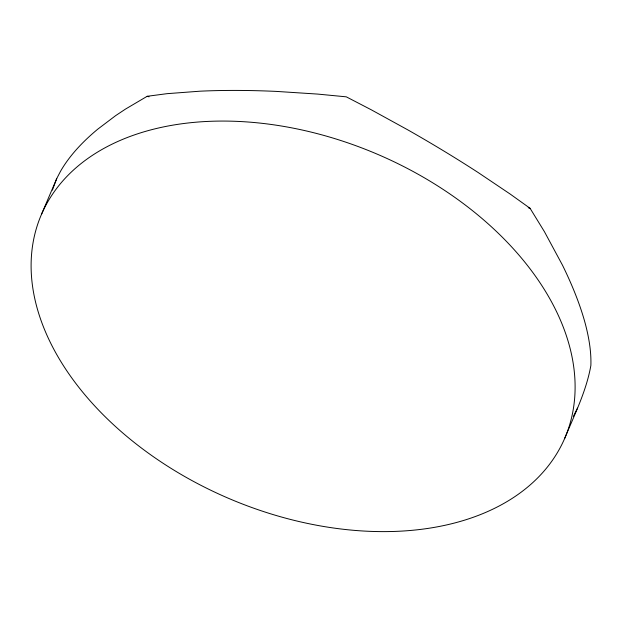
<?xml version="1.0" encoding="UTF-8"?>
<svg xmlns="http://www.w3.org/2000/svg" width="622" height="622" viewBox="0 0 622 622"><rect width="100%" height="100%" fill="white"/><g stroke="black" fill="none" stroke-linecap="round" stroke-linejoin="round"><path stroke-width="0.93" d="M52.372 190.145L56.75 178.53L60.474 171.377A241.375 113.577 -13.2 0 1 97.771 129.158L115.63 115.653L125.527 109.068L147.189 96.293L167.03 93.673L200.121 91.185A241.375 52.676 5.8 0 1 276.059 91.387L317.655 94.085L346.298 96.838L371.171 109.744L408.048 130.006A241.375 39.652 29.7 0 1 478.139 172.519L510.203 194.08L530.084 208.316L544.39 231.617L562.451 265.112A241.375 82.135 51.6 0 1 585.636 325.026C589.003 338.212 591.335 351.78 590.877 365.433C586.344 391.199 574.471 414.726 564.566 438.689A284.581 187.455 23 0 1 107.419 418.948A284.581 187.455 23 0 1 237.316 121.383A284.581 187.455 23 0 1 564.566 438.689M41.635 213.991L56.75 178.53M573.297 416.507L577.48 408.125M147.189 96.293L149.062 96.814M528.241 207.74L530.084 208.316"/></g></svg>
